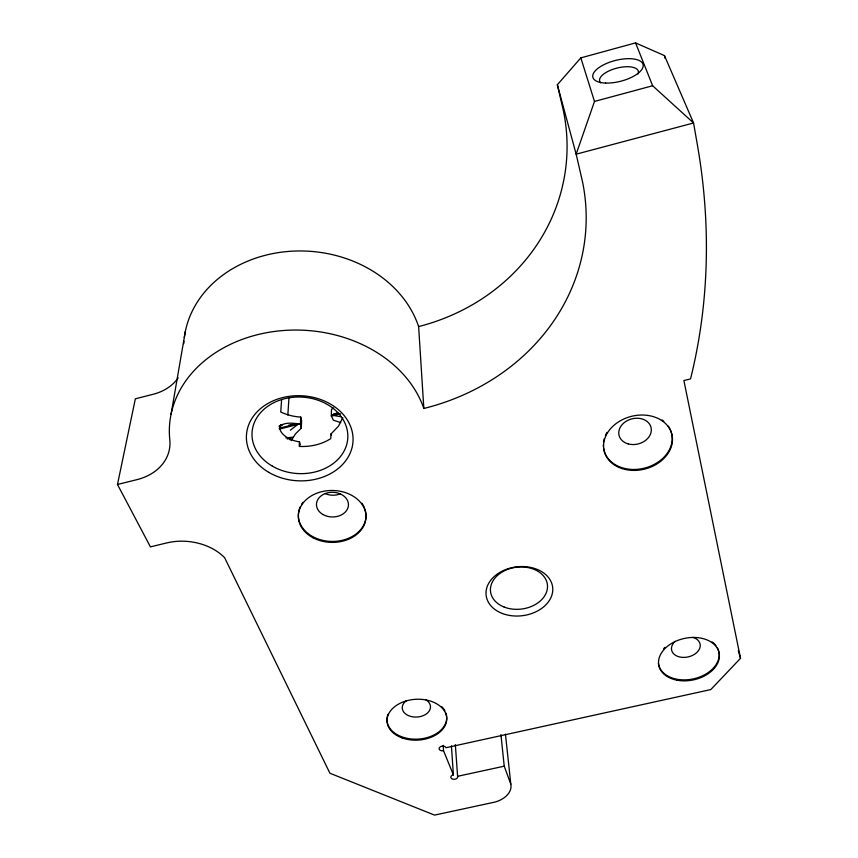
<?xml version="1.0" encoding="UTF-8"?>
<svg xmlns="http://www.w3.org/2000/svg" width="858" height="858" viewBox="0 0 858 858"><rect width="100%" height="100%" fill="white"/><g stroke="black" fill="none" stroke-linecap="round" stroke-linejoin="round"><path stroke-width="1.29" d="M342.792 417.653L338.47 426.169L330.898 434.051L330.802 438.599A46.772 37.87 3.5 0 1 299.238 446.407L299.474 441.838C279.965 439.199 268.715 419.691 297.34 423.713A45.882 37.57 3.8 0 0 298.552 423.841L300.397 423.755A15.573 2.113 82.2 0 1 301.255 428.174L295.506 433.837L291.162 440.626M281.585 400.053L280.738 412.001A45.517 37.387 3.9 0 0 300.74 417.085L300.397 423.755L279.408 429.118M301.255 428.174L301.63 420.838L300.74 417.085M287.848 415.047L288.953 397.683M171.021 414.489L185.328 331.51M505.448 734.148L510.821 784.18A24.228 15.83 -5.1 0 1 494.991 802.069L434.534 815.1L329.933 773.24L224.635 557.711A49.753 36.336 5.7 0 0 166.709 542.942L150.429 546.878L117.482 484.48L135.35 398.809L153.25 394.24A50.182 40.39 13.2 0 0 178.185 377.895M510.821 784.18L504.225 766.183L457.593 776.308A3.432 2.263 -4.2 0 1 455.148 779.182A3.432 2.263 -4.2 0 1 450.954 777.745A3.432 2.263 -4.2 0 1 453.389 774.871L443.532 750.718A3.496 2.349 -3.9 0 1 439.253 749.216A3.496 2.349 -3.9 0 1 441.72 746.235A3.496 2.349 -3.9 0 1 445.999 747.736L710.821 689.564L740.518 658.311L683.89 380.544L690.54 378.914A829.311 653.603 24.7 0 0 697.307 144.391L693.564 122.984L664.478 55.62L635.563 42.9L580.823 57.872L594.487 101.437L576.158 154.183L582.464 181.51A224.571 199.807 2.3 0 1 423.831 408.472A129.665 103.518 3.2 0 0 276.104 331.242A129.665 103.518 3.2 0 0 169.798 439.746A54.354 41.956 11.2 0 1 136.797 479.686L117.482 484.48M333.322 414.886L333.966 413.942L331.317 416.044A15.626 4.129 69.2 0 1 333.344 420.184L340.701 422.597M423.831 408.472L418.629 326.576A205.802 189.275 4.4 0 0 563.352 110.564L557.346 84.738L580.823 57.872M290.347 430.18L298.552 423.841M338.792 413.374L333.623 414.661L336.626 412.998M280.598 425.611L282.486 424.463L280.287 425.547M279.729 425.836L281.574 424.839L279.987 425.675M337.934 413.148L334.577 414.264M287.291 439.039L293.028 437.215L285.853 437.87M594.487 101.437L652.638 85.757L693.564 122.984L576.158 154.183L557.346 84.738M279.172 428.249L297.34 423.713M340.583 413.867L331.317 416.044L331.467 409.405A45.517 37.387 3.9 0 0 333.58 407.936M296.01 423.884L288.696 425.182M278.925 426.222L279.193 426.094M289.468 439.586L291.709 439.5M341.302 416.806L332.722 415.315M635.563 42.9L652.638 85.757M738.277 650.632L740.518 658.311M664.478 55.62L664.939 58.151M500.943 734.63L504.225 766.183M455.351 744.647L457.593 776.308M451.426 745.849L453.389 774.871M443.2 745.366L443.532 750.718M331.617 435.124A15.616 4.129 69.2 0 1 330.898 434.051M300.407 444.948A15.562 2.113 82.2 0 1 299.474 441.838M183.784 343.65A119.798 99.721 4.3 0 1 183.944 341.216M184.331 337.559A119.798 99.721 4.3 0 1 293.35 251.115A119.798 99.721 4.3 0 1 418.629 326.576M600.611 82.786A19.981 8.333 -14.2 0 1 617.749 67.889A19.981 8.333 -14.2 0 1 638.052 73.981M364.8 508.773A33.816 25.965 0.7 0 1 331.07 541.419A33.816 25.965 0.7 0 1 300.236 506.799M301.726 504.054A33.816 25.965 0.7 0 1 302.938 502.295M361.915 503.249A33.816 25.965 0.7 0 1 364.435 507.818M340.047 493.94A15.701 12.269 1 0 1 325.193 493.618M425.697 699.72A14.146 9.749 -3.1 0 1 426.748 713.641A14.146 9.749 -3.1 0 1 406.52 714.596A14.146 9.749 -3.1 0 1 406.478 700.632M445.892 713.105A29.88 20.442 -3.2 0 1 416.527 739.167A29.88 20.442 -3.2 0 1 387.977 714.371M441.859 706.788A29.88 20.442 -3.2 0 1 444.916 710.896M692.781 637.355A14.565 10.114 -12 0 1 697.876 651.394A14.565 10.114 -12 0 1 676.983 656.08A14.565 10.114 -12 0 1 675.246 641.291M717.32 647.747A30.77 21.214 -11.9 0 1 695.302 678.41A30.77 21.214 -11.9 0 1 658.408 663.341M663.599 648.787A30.77 21.214 -11.9 0 1 664.993 647.318M712.119 641.923A30.77 21.214 -11.9 0 1 715.937 645.634M668.264 426.147A34.835 27.177 -14 0 1 647.865 467.138A34.835 27.177 -14 0 1 603.571 448.048M603.442 447.018A34.835 27.177 -14 0 1 603.356 444.937M603.592 441.773A34.835 27.177 -14 0 1 604.279 438.61M605.405 435.489A34.835 27.177 -14 0 1 606.96 432.432M662.001 419.97A34.835 27.177 -14 0 1 663.802 421.342M272.372 466.141A47.951 38.288 3.1 0 0 347.651 439.671A47.951 38.288 3.1 0 0 279.719 400.193A47.951 38.288 3.1 0 0 272.372 466.141M605.651 83.065A25.922 10.736 -14.3 0 0 643.2 65.465A25.922 10.736 -14.3 0 0 604.987 64.135A25.922 10.736 -14.3 0 0 605.651 83.065M268.726 472.318A53.368 42.557 3.1 0 0 352.82 443.436A53.368 42.557 3.1 0 0 277.627 399.088A53.368 42.557 3.1 0 0 268.726 472.318M504.161 607.056A28.657 21.064 -7.1 0 0 547.511 586.99A28.657 21.064 -7.1 0 0 505.223 570.398A28.657 21.064 -7.1 0 0 504.161 607.056M502.498 613.545A33.516 24.592 -7.1 0 0 552.788 589.564A33.516 24.592 -7.1 0 0 502.874 570.785A33.516 24.592 -7.1 0 0 502.498 613.545M322.994 514.532A16.002 12.355 0.8 0 0 348.359 506.059A16.002 12.355 0.8 0 0 326.029 493.275A16.002 12.355 0.8 0 0 322.994 514.532M313.106 537.805A33.848 25.976 0.7 0 0 365.916 518.554A33.848 25.976 0.7 0 0 317.492 492.964A33.848 25.976 0.7 0 0 313.106 537.805M402.102 737.912A29.901 20.442 -3.2 0 0 446.771 718.714A29.901 20.442 -3.2 0 0 401.823 702.487A29.901 20.442 -3.2 0 0 402.102 737.912M676.983 680.18A30.791 21.214 -11.9 0 0 719.197 653.324A30.791 21.214 -11.9 0 0 670.709 643.961A30.791 21.214 -11.9 0 0 676.983 680.18M628.26 443.918A16.474 12.924 -14.2 0 0 651.254 428.668A16.474 12.924 -14.2 0 0 625.621 421.61A16.474 12.924 -14.2 0 0 628.26 443.918M625.096 469.433A34.856 27.188 -14 0 0 672.146 435.692A34.856 27.188 -14 0 0 616.827 423.026A34.856 27.188 -14 0 0 625.096 469.433"/></g></svg>
